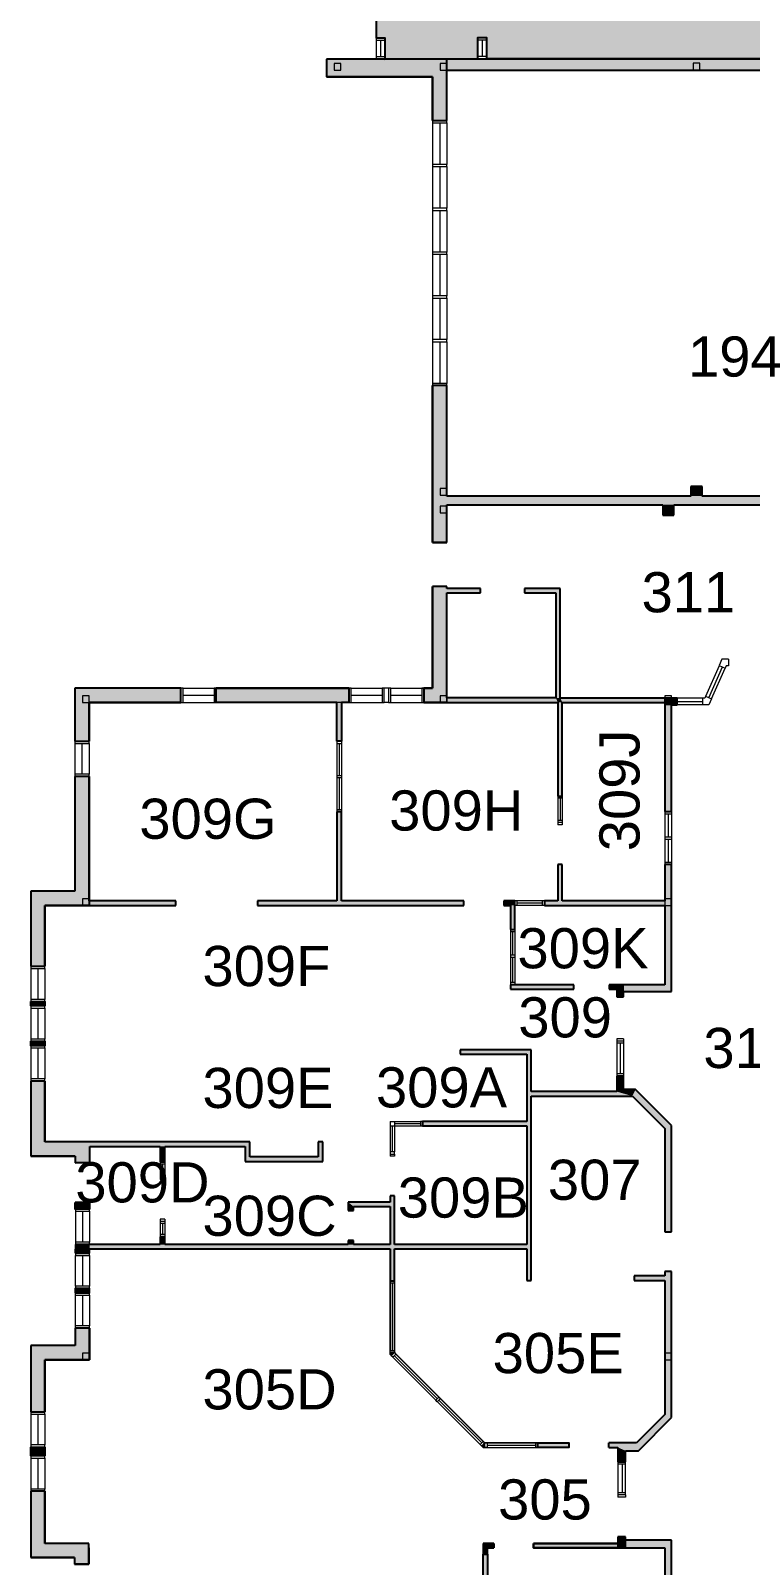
# Model space of a CAD drawing. Header units: millimetres. Extents: x 17496 to 132343, y 22085 to 108769.
# Drawn here: x 17496 to 33788, y 45041 to 79811 of the extents above; entities that cross this region are included whole.
import ezdxf

# ---------------------------------------------------------------- set-up
doc = ezdxf.new("R2010")
doc.units = ezdxf.units.MM
doc.header["$LTSCALE"] = 500
doc.header["$MEASUREMENT"] = 0
doc.layers.get('0').update_dxf_attribs({"linetype": 'CONTINUOUS', "lineweight": 0})
for name, color, linetype in [('CORRIDOR HATCH', 253, 'CONTINUOUS'), ('Room Numbers', 7, 'CONTINUOUS'), ('walls', 7, 'CONTINUOUS')]:
    doc.layers.add(name, color=color, linetype=linetype)
for name, color, linetype, lineweight in [('SC1', 7, 'CONTINUOUS', 0), ('SOLID', 7, 'CONTINUOUS', 0), ('windows', 7, 'CONTINUOUS', 0)]:
    doc.layers.add(name, color=color, linetype=linetype, lineweight=lineweight)
doc.styles.add('STANDARD 2', font='arial.ttf')

# ---------------------------------------------------------------- blocks, each defined once
blk = doc.blocks.new('A1001DAJ', base_point=(395.21, 332.45))
for p, q in [((395.21, 333.45), (395.21, 332.45)), ((396.21, 333.45), (395.21, 333.45)), ((396.21, 332.45), (396.21, 333.45)), ((395.21, 332.45), (396.21, 332.45))]:
    blk.add_line(p, q)
blk = doc.blocks.new('*U9')
at = {"linetype": 'Continuous'}
for points in [[(40450, 62604), (40450, 62502), (40590, 62520)], [(40590, 62604), (40450, 62604), (40590, 62520)], [(40350, 62502), (44670, 62352), (48748, 62352)], [(40350, 62502), (40450, 62352), (44670, 62352)], [(40350, 62502), (40350, 61563), (40450, 62352)], [(48748, 62352), (40450, 62502), (40350, 62502)], [(40450, 62352), (40350, 61563), (40450, 61439)], [(48748, 62520), (40450, 62502), (48748, 62352)], [(40590, 62520), (40450, 62502), (48748, 62520)], [(44670, 62352), (40450, 62352), (44520, 62352)], [(44520, 62352), (44520, 60008), (44670, 59952)], [(44670, 62352), (44520, 62352), (44670, 59952)], [(49648, 62520), (49648, 62352), (50924, 62352)], [(50924, 62520), (49648, 62520), (50924, 62352)], [(49648, 62352), (49970, 62352), (50924, 62352)], [(40350, 61563), (40275, 61439), (40450, 61439)], [(40275, 61563), (40275, 61439), (40350, 61563)], [(40450, 60126), (40350, 59102), (40450, 60008)], [(40350, 60126), (40350, 59102), (40450, 60126)], [(40450, 60008), (40350, 59102), (40450, 59908)], [(40450, 59908), (40350, 59102), (40450, 59102)], [(40450, 60008), (44520, 59908), (44670, 59952)], [(40450, 60008), (40450, 59908), (44520, 59908)], [(44520, 60008), (40450, 60008), (44670, 59952)], [(44670, 59952), (44520, 59908), (44670, 49848)], [(44520, 59908), (44520, 57583), (44670, 49848)], [(28355, 58195), (28355, 58095), (29789, 58095)], [(29789, 58195), (28355, 58195), (29789, 58095)], [(40450, 57583), (40450, 57702), (40350, 57702)], [(40350, 57702), (40350, 57378), (40450, 57583)], [(40450, 57583), (40350, 57378), (40450, 57483)], [(40450, 57483), (40350, 57378), (40450, 57378)], [(40450, 57583), (40450, 57483), (44520, 57483)], [(44520, 57583), (40450, 57583), (44520, 57483)], [(44520, 57583), (44520, 57483), (44670, 49848)], [(44520, 57483), (44520, 55158), (44670, 49848)], [(40450, 55978), (40350, 54051), (40450, 55158)], [(40350, 55978), (40350, 54051), (40450, 55978)], [(40450, 55158), (40350, 54051), (40450, 55058)], [(40450, 55058), (40350, 54051), (40450, 54051)], [(40450, 55158), (40450, 55058), (44520, 55058)], [(44520, 55158), (40450, 55158), (44520, 55058)], [(44520, 55158), (44520, 55058), (44670, 49848)], [(44520, 55058), (44520, 52736), (44670, 49848)], [(40350, 52651), (40350, 52460), (40450, 52533)], [(40450, 52651), (40350, 52651), (40450, 52533)], [(44520, 52533), (40350, 52460), (44520, 52409)], [(40450, 52533), (40350, 52460), (44520, 52533)], [(44520, 52736), (44520, 52533), (44670, 49848)], [(44520, 52533), (44520, 52409), (44670, 49848)], [(40350, 52460), (40303, 52414), (44520, 52409)], [(40303, 52414), (40450, 52409), (44520, 52409)], [(40303, 52414), (40379, 52338), (40450, 52409)], [(44520, 52409), (44520, 49848), (44670, 49848)], [(39667, 51778), (39005, 51116), (39743, 51702)], [(39743, 51702), (39005, 51116), (39105, 51064)], [(39005, 51116), (39005, 49240), (39105, 51064)], [(39105, 51064), (39005, 49240), (39105, 49340)], [(44670, 49848), (44520, 49328), (44840, 49528)], [(44520, 49848), (44520, 49328), (44670, 49848)], [(44840, 49528), (47697, 49848), (44670, 49848)], [(47697, 49848), (44840, 49528), (47697, 49528)], [(44840, 49528), (44520, 49328), (44840, 49328)], [(39105, 49340), (39005, 49240), (39705, 49240)], [(39805, 49340), (39105, 49340), (39705, 49240)], [(39805, 49340), (39705, 49240), (39805, 48240)], [(39705, 49240), (39705, 48240), (39805, 48240)], [(39005, 48240), (39131, 48090), (40682, 48090)], [(39005, 48240), (39005, 47590), (39131, 48090)], [(39705, 48240), (39005, 48240), (40682, 48090)], [(39131, 48090), (39005, 47590), (39131, 47440)], [(39805, 48240), (39705, 48240), (40682, 48090)], [(40832, 48240), (39805, 48240), (40682, 48090)], [(40832, 48240), (40682, 48090), (40832, 47590)], [(40682, 48090), (40682, 47066), (40832, 47590)], [(44840, 47728), (44520, 47590), (44840, 46260)], [(44520, 47728), (44520, 47590), (44840, 47728)], [(38905, 47590), (38905, 47440), (39131, 47440)], [(39005, 47590), (38905, 47590), (39131, 47440)], [(40832, 47590), (40682, 47066), (40832, 47440)], [(40832, 47440), (40682, 47066), (40832, 47066)], [(44520, 47590), (40832, 47440), (44520, 47440)], [(40832, 47590), (40832, 47440), (44520, 47590)], [(44520, 47590), (44520, 47440), (44840, 46260)], [(44520, 47440), (44520, 46393), (44840, 46260)], [(44520, 46393), (44473, 46345), (44840, 46260)], [(44473, 46345), (44699, 46119), (44840, 46260)]]:
    blk.add_solid(points, dxfattribs=at)
blk = doc.blocks.new('*U10')
at = {"linetype": 'Continuous'}
for points in [[(24530, 62113), (24430, 60093), (24530, 60093)], [(24430, 62113), (24430, 60093), (24530, 62113)], [(18816, 59993), (20780, 60093), (18816, 60093)], [(20780, 60093), (18816, 59993), (20780, 59993)], [(27305, 60093), (22630, 59993), (27305, 59993)], [(24430, 60093), (22630, 59993), (27305, 60093)], [(22630, 60093), (22630, 59993), (24430, 60093)], [(24530, 60093), (24430, 60093), (27305, 60093)], [(28205, 60093), (28205, 59993), (28355, 59993)], [(28455, 60093), (28205, 60093), (28355, 59993)], [(28455, 60093), (28355, 59993), (28455, 59993)], [(28455, 59993), (28355, 59443), (28455, 59443)], [(28355, 59993), (28355, 59443), (28455, 59993)], [(27220, 56722), (27220, 56622), (27890, 56721)], [(27890, 56721), (27220, 56622), (27890, 56621)]]:
    blk.add_solid(points, dxfattribs=at)
blk = doc.blocks.new('*U12')
at = {"linetype": 'Continuous'}
for points in [[(18506, 53213), (18830, 53263), (18506, 53263)], [(18830, 53263), (18506, 53213), (18830, 53213)], [(18830, 53213), (18506, 53113), (18830, 53113)], [(18506, 53213), (18506, 53113), (18830, 53213)]]:
    blk.add_solid(points, dxfattribs=at)

msp = doc.modelspace()

# ---------------------------------------------------------------- hatches: boundary and pattern name
at = {"layer": 'CORRIDOR HATCH'}
h = msp.add_hatch(color=256, dxfattribs=at)
h.dxf.hatch_style = 1
h.paths.add_polyline_path([(63841, 63664), (63841, 61264), (87806, 61264), (87806, 53590), (87210, 53590), (87210, 52340), (87806, 52340), (87806, 49848), (91301, 49848), (93131, 49848), (97246, 49848), (97246, 51221), (97616, 51221), (97616, 50861), (110416, 50861), (110416, 53611), (97616, 53611), (97616, 53161), (97246, 53161), (97246, 53538), (90206, 53538), (90206, 63664)])
h.paths.add_polyline_path([(58796, 79119), (58796, 68219), (59340, 68219), (59340, 68029), (59041, 68029), (59041, 64520), (59041, 62520), (59041, 56258), (59041, 55258), (59041, 52228), (60388, 52228), (60388, 51899), (59041, 51899), (59041, 49848), (60388, 49848), (60388, 49519), (62438, 49519), (62438, 49848), (63841, 49848), (63841, 51899), (62438, 51899), (62438, 52228), (63841, 52228), (63840, 55534), (63840, 56404), (63841, 61264), (63841, 63664), (63841, 64527), (61841, 64527), (61841, 68029), (61240, 68029), (61240, 68219), (61810, 68219), (61810, 79119)])
h.paths.add_polyline_path([(40590, 64520), (40590, 62520), (57908, 62520), (57908, 62635), (58048, 62635), (58048, 62520), (59041, 62520), (59041, 64520), (58048, 64520), (58048, 64435), (57908, 64435), (57908, 64520)])
h.paths.add_polyline_path([(111041, 106541), (111041, 106343), (110546, 106343), (110546, 106293), (110416, 106293), (110416, 102791), (110537, 102791), (110546, 102743), (111041, 102743), (111041, 102543), (110547, 102543), (110537, 102493), (110416, 102493), (110416, 82083), (110416, 79283), (110416, 66219), (110416, 63001), (110416, 53611), (110416, 50861), (110416, 37253), (113476, 37253), (113476, 48813), (121896, 48813), (121896, 48943), (121946, 48943), (121946, 49347), (122144, 49347), (122144, 48943), (122194, 48943), (122194, 48813), (125196, 48813), (125196, 48943), (125246, 48943), (125246, 49347), (125444, 49347), (125446, 51147), (125246, 51147), (125246, 51541), (125196, 51543), (125196, 51673), (122194, 51673), (122194, 51551), (122146, 51543), (122146, 51147), (121946, 51147), (121946, 51541), (121896, 51551), (121896, 51673), (113476, 51673), (113476, 102493), (113346, 102493), (113346, 102543), (112841, 102543), (112841, 102741), (113346, 102741), (113346, 102791), (113476, 102791), (113476, 106293), (113346, 106293), (113346, 106343), (112841, 106343), (112841, 106541), (111041, 106543)])
h.paths.add_polyline_path([(48842, 99582), (48842, 97108), (49333, 97108), (49333, 96958), (48842, 96958), (48842, 94833), (48340, 94833), (48340, 95008), (46714, 95008), (46714, 93228), (49536, 93228), (49536, 92933), (48836, 92933), (48836, 82478), (49446, 82478), (49446, 82278), (51610, 82359), (51610, 82659), (52220, 82659), (52220, 91059), (51632, 91059), (51632, 96958), (51144, 96958), (51144, 97108), (51632, 97108), (51632, 99582), (51144, 99582), (51144, 99732), (49333, 99732), (49333, 99582)])
h.paths.add_polyline_path([(25516, 82228), (25516, 81697), (25316, 81697), (25316, 79647), (25514, 79647), (25514, 79168), (27617, 79178), (27617, 79657), (27816, 79657), (27816, 79178), (47034, 79178), (47036, 79747), (47236, 79747), (47235, 79257), (56998, 79259), (56998, 79119), (58796, 79119), (61810, 79119), (96216, 79119), (96216, 79283), (97396, 79283), (97396, 79783), (97616, 79783), (97616, 79283), (110416, 79283), (110416, 82083), (97616, 82083), (97616, 81583), (97396, 81583), (97396, 82083), (96216, 82083), (96216, 82179), (56998, 82179), (56998, 82059), (51610, 82059), (51610, 82359), (49446, 82278), (47236, 82278), (47236, 81797), (47036, 81797), (47036, 82228), (27817, 82228), (27817, 81707), (27617, 81707), (27617, 82228)])
at = {"layer": 'SOLID'}
for points in [[(21696, 64913), (24700, 64913), (24700, 64593), (21696, 64593)], [(28979, 47812), (29683, 47812), (29683, 47712), (28979, 47712)], [(27737, 45290), (27837, 45290), (27837, 44390), (27737, 44390)], [(28881, 45538), (30789, 45538), (30789, 45438), (28881, 45438)]]:
    msp.add_hatch(color=256, dxfattribs=at).paths.add_polyline_path(points)

# ---------------------------------------------------------------- linework, layer by layer
at = {"layer": 'CORRIDOR HATCH'}
msp.add_lwpolyline([(25316, 81697), (25316, 79647), (25514, 79647), (25514, 79168), (27617, 79178), (27617, 79657), (27816, 79657), (27816, 79178), (47034, 79178), (47036, 79747), (47236, 79747), (47235, 79257), (56998, 79259), (56998, 79119), (58796, 79119), (61810, 79119)], dxfattribs=at)
at = {"layer": 'SC1', "flags": 128}
for points in [[(24516, 78918), (24516, 79068), (24366, 79068), (24366, 78918)], [(26916, 78918), (26916, 79068), (26766, 79068), (26766, 78918)], [(32646, 78923), (32646, 79073), (32496, 79073), (32496, 78923)], [(26916, 69288), (26916, 69438), (26766, 69438), (26766, 69288)], [(32646, 69288), (32646, 69438), (32496, 69438), (32496, 69288)], [(26916, 68888), (26916, 69038), (26766, 69038), (26766, 68888)], [(32006, 68888), (32006, 69038), (31856, 69038), (31856, 68888)], [(18816, 64588), (18816, 64738), (18666, 64738), (18666, 64588)], [(26916, 64588), (26916, 64738), (26766, 64738), (26766, 64588)], [(32006, 64588), (32006, 64738), (31856, 64738), (31856, 64588)], [(18816, 59993), (18816, 60143), (18666, 60143), (18666, 59993)], [(32006, 59993), (32006, 60143), (31856, 60143), (31856, 59993)], [(18816, 49698), (18816, 49848), (18666, 49848), (18666, 49698)], [(32006, 49698), (32006, 49848), (31856, 49848), (31856, 49698)]]:
    msp.add_lwpolyline(points, close=True, dxfattribs=at)
at = {"layer": 'SOLID'}
for p, q in [((26916, 64693), (26916, 64593)), ((31855, 64593), (31855, 64693)), ((32005, 64538), (31855, 64538)), ((30914, 58045), (30914, 58195)), ((30965, 45614), (30965, 45438)), ((30789, 45538), (30789, 45438))]:
    msp.add_line(p, q, dxfattribs=at)
msp.add_lwpolyline([(21696, 64913), (24700, 64913), (24700, 64593), (21696, 64593)], close=True, dxfattribs=at)
for points in [[(24196, 79168), (24196, 78768), (26916, 79168), (26596, 78768)], [(26916, 79168), (26596, 78768), (26916, 77775), (26596, 77775)], [(37720, 79168), (37720, 78918), (26916, 79168), (26916, 78918)], [(26916, 71768), (26596, 71768), (26916, 68214), (26596, 68214)], [(52206, 69268), (52101, 69068), (26916, 69268), (26916, 69068)], [(32696, 69481), (32696, 69268), (32445, 69481), (32445, 69268)], [(31804, 69068), (32055, 69068), (31804, 68837), (32055, 68837)], [(26916, 67214), (26596, 67214), (26916, 64593), (26596, 64913)], [(27676, 67171), (27676, 67071), (26916, 67171), (26916, 67071)], [(28676, 67171), (28676, 67071), (29486, 67171), (29386, 67071)], [(29486, 67171), (29386, 67071), (29486, 64693), (29386, 64693)], [(18816, 63713), (18496, 63713), (18816, 64593), (18496, 64913)], [(18816, 64593), (18496, 64913), (20896, 64593), (20896, 64913)], [(26916, 64593), (26596, 64913), (26400, 64593), (26400, 64913)], [(29386, 64693), (29430, 64593), (26916, 64693), (26916, 64593)], [(29486, 64693), (29386, 64693), (29530, 64593), (29430, 64593)], [(31855, 64693), (31855, 64593), (29486, 64693), (29530, 64593)], [(32130, 64690), (32130, 64538), (31855, 64693), (31855, 64538)], [(24430, 64593), (24530, 64593), (24430, 63713), (24530, 63713)], [(29530, 64593), (29430, 64593), (29530, 62469), (29430, 62469)], [(32005, 64538), (31855, 64538), (32005, 62119), (31855, 62119)], [(18496, 62913), (18816, 62913), (18496, 60313), (18816, 59993)], [(24430, 62113), (24530, 62113), (24430, 60093), (24530, 60093)], [(29430, 60093), (29530, 60093), (29430, 60919), (29530, 60919)], [(32005, 60919), (31855, 60919), (32005, 58045), (31855, 58195)], [(17496, 58613), (17816, 58613), (17496, 60313), (17816, 59993)], [(17496, 60313), (17816, 59993), (18496, 60313), (18816, 59993)], [(18816, 60093), (18816, 59993), (20780, 60093), (20780, 59993)], [(27305, 60093), (27305, 59993), (22624, 60091), (22630, 59993)], [(28455, 60093), (28355, 59993), (28205, 60093), (28205, 59993)], [(28455, 59443), (28355, 59443), (28455, 60093), (28355, 59993)], [(31855, 60093), (31855, 59993), (29129, 60093), (29129, 59993)], [(29789, 58195), (29789, 58095), (28355, 58195), (28355, 58095)], [(30764, 58095), (30914, 58195), (30589, 58095), (30589, 58195)], [(30764, 57919), (30914, 57919), (30764, 58095), (30914, 58195)], [(31855, 58195), (32005, 58045), (30914, 58195), (30914, 58045)], [(17496, 57813), (17496, 57713), (17816, 57813), (17816, 57713)], [(17816, 56913), (17816, 56813), (17496, 56913), (17496, 56813)], [(27220, 56722), (27220, 56622), (28830, 56721), (28730, 56621)], [(28830, 56721), (28730, 56621), (28830, 51497), (28730, 51497)], [(17496, 56013), (17816, 56013), (17496, 54313), (17813, 54625)], [(30914, 56123), (30764, 56123), (30914, 55823), (30764, 55773)], [(30764, 55773), (31118, 55673), (28830, 55773), (28830, 55673)], [(31191, 55823), (31118, 55673), (30914, 55823), (30764, 55773)], [(32005, 55008), (31855, 54935), (31191, 55823), (31118, 55673)], [(26369, 55097), (26368, 54997), (28730, 55097), (28730, 54997)], [(32005, 52597), (31855, 52597), (32005, 55008), (31855, 54935)], [(17813, 54625), (17496, 54313), (18830, 54633), (18506, 54313)], [(18506, 54163), (18835, 54164), (18506, 54313), (18830, 54633)], [(22455, 54633), (22355, 54533), (18830, 54633), (18831, 54533)], [(22455, 54292), (22355, 54192), (22455, 54633), (22355, 54533)], [(24007, 54633), (24107, 54633), (24007, 54292), (24107, 54192)], [(20530, 54533), (20430, 54533), (20530, 54183), (20430, 54183)], [(24007, 54292), (24107, 54192), (22455, 54292), (22355, 54192)], [(24804, 53080), (24680, 53080), (24804, 53171), (24680, 53271)], [(24804, 53171), (24680, 53271), (25631, 53171), (25631, 53271)], [(25631, 53409), (25731, 53409), (25631, 51485), (25731, 51485)], [(18507, 52313), (18510, 52113), (18827, 52313), (18830, 52113)], [(25631, 52308), (25631, 52208), (18830, 52308), (18830, 52208)], [(20530, 52483), (20430, 52483), (20530, 52308), (20430, 52308)], [(24804, 52308), (24680, 52308), (24804, 52398), (24680, 52398)], [(28730, 52308), (28730, 52208), (25731, 52308), (25731, 52208)], [(31855, 51497), (31855, 51597), (31160, 51497), (31160, 51597)], [(32005, 51697), (31855, 51697), (32005, 48386), (31855, 48459)], [(18510, 51313), (18506, 51213), (18830, 51313), (18826, 51213)], [(18506, 50018), (18830, 49698), (18506, 50413), (18826, 50413)], [(17496, 48518), (17816, 48518), (17496, 50018), (17816, 49698)], [(17496, 50018), (17816, 49698), (18506, 50018), (18830, 49698)], [(25731, 49860), (25631, 49860), (25660, 49789), (25631, 49819)], [(32005, 48386), (31855, 48459), (31255, 47636), (31208, 47812)], [(17496, 47718), (17496, 47518), (17816, 47718), (17816, 47518)], [(27708, 47741), (27737, 47712), (27779, 47812), (27779, 47712)], [(30583, 47812), (30583, 47712), (31208, 47812), (30789, 47712)], [(31208, 47812), (30789, 47712), (31255, 47636), (30965, 47636)], [(30789, 47712), (30965, 47636), (30789, 47386), (30965, 47386)], [(17816, 45538), (17496, 45218), (17816, 46718), (17496, 46718)], [(30965, 45686), (30789, 45686), (30965, 45614), (30789, 45538)], [(30789, 45538), (30965, 45614), (30789, 45438), (30965, 45438)], [(30965, 45614), (30965, 45438), (32005, 45614), (31855, 45438)], [(32005, 42634), (31855, 42634), (32005, 45614), (31855, 45438)], [(18809, 45538), (18489, 45218), (17816, 45538), (17496, 45218)], [(18809, 45063), (18489, 45063), (18809, 45538), (18489, 45218)], [(27837, 45290), (27737, 45290), (27837, 45438), (27737, 45538)], [(27981, 45538), (27981, 45438), (27737, 45538), (27837, 45438)]]:
    msp.add_solid(points, dxfattribs=at)
at = {"layer": 'walls'}
for p, q in [((24196, 79168), (24196, 78768)), ((26916, 79168), (24196, 79168)), ((24196, 79168), (24196, 78768)), ((37720, 79168), (24196, 79168)), ((26916, 77775), (26916, 79168)), ((26596, 78768), (24196, 78768)), ((24196, 78768), (26596, 78768)), ((26596, 77775), (26596, 78768)), ((26596, 78768), (26596, 77775)), ((26916, 77775), (26916, 78918)), ((26916, 78918), (37720, 78918)), ((26596, 77775), (26916, 77775)), ((26596, 68214), (26596, 71768)), ((26916, 71768), (26596, 71768)), ((26596, 71768), (26596, 68214)), ((26916, 69268), (26916, 71768)), ((26916, 69268), (26916, 71768)), ((32445, 69268), (26916, 69268)), ((32696, 69481), (32445, 69481)), ((32445, 69481), (32445, 69268)), ((32696, 69268), (32696, 69481)), ((40566, 69268), (32696, 69268)), ((26916, 68214), (26916, 69068)), ((26916, 68214), (26916, 69068)), ((26916, 69068), (31804, 69068)), ((31804, 69068), (31804, 68837)), ((32055, 68837), (32055, 69068)), ((32055, 69068), (35061, 69068)), ((31804, 68837), (32055, 68837)), ((26916, 68214), (26596, 68214)), ((26596, 68214), (26916, 68214)), ((26916, 67214), (26596, 67214)), ((26596, 64913), (26596, 67214)), ((26916, 67214), (26596, 67214)), ((26596, 67214), (26596, 64913)), ((26916, 67171), (26916, 67214)), ((26916, 67171), (26916, 67214)), ((27676, 67171), (26916, 67171)), ((27676, 67071), (27676, 67171)), ((29486, 67171), (28676, 67171)), ((28676, 67171), (28676, 67071)), ((29487, 64689), (29486, 67171)), ((26916, 64693), (26916, 67071)), ((26916, 64693), (26916, 67071)), ((26916, 67071), (27676, 67071)), ((27676, 67071), (27676, 67071)), ((28676, 67071), (29386, 67071)), ((29386, 67071), (29386, 64693)), ((18496, 64913), (18496, 63713)), ((20896, 64913), (18496, 64913)), ((18496, 64913), (18496, 63713)), ((20896, 64913), (18496, 64913)), ((18496, 64913), (18496, 64913)), ((20896, 64593), (20896, 64913)), ((24700, 64913), (21696, 64913)), ((21696, 64593), (21696, 64913)), ((21696, 64913), (24700, 64913)), ((24700, 64913), (24700, 64593)), ((26596, 64913), (26400, 64913)), ((26400, 64913), (26400, 64593)), ((26402, 64913), (26596, 64913)), ((29386, 64693), (26916, 64693)), ((32130, 64690), (29487, 64689)), ((32130, 64538), (32130, 64690)), ((18816, 64593), (18816, 63713)), ((20896, 64593), (18816, 64593)), ((18816, 63713), (18816, 64593)), ((18816, 64593), (20896, 64593)), ((24430, 64593), (21696, 64593)), ((24430, 64593), (21696, 64593)), ((24430, 63713), (24430, 64593)), ((24700, 64593), (24530, 64593)), ((24700, 64593), (24530, 64593)), ((24530, 64593), (24530, 63713)), ((26916, 64593), (26400, 64593)), ((26400, 64593), (29430, 64593)), ((29430, 64593), (29430, 62469)), ((29530, 62469), (29530, 64593)), ((29530, 64593), (31855, 64593)), ((31855, 64593), (31855, 62119)), ((32005, 62119), (32005, 64538)), ((32005, 64538), (32130, 64538)), ((18496, 63713), (18816, 63713)), ((24530, 63713), (24430, 63713)), ((18496, 62913), (18496, 60313)), ((18496, 62913), (18496, 60313)), ((18816, 62913), (18496, 62913)), ((18816, 62913), (18816, 59993)), ((18816, 60093), (18816, 62913)), ((29430, 62469), (29530, 62469)), ((24430, 62113), (24430, 60093)), ((24530, 62113), (24430, 62113)), ((24530, 60093), (24530, 62113)), ((31855, 62119), (32005, 62119)), ((29530, 60919), (29430, 60919)), ((29430, 60919), (29430, 60093)), ((29530, 60093), (29530, 60919)), ((32005, 60919), (31855, 60919)), ((31855, 60919), (31855, 60093)), ((32005, 58045), (32005, 60919)), ((18496, 60313), (17496, 60313)), ((17496, 60313), (17496, 58613)), ((18496, 60313), (17496, 60313)), ((17496, 60313), (17496, 58613)), ((17816, 59993), (17816, 58613)), ((18816, 59993), (17816, 59993)), ((17816, 58613), (17816, 59993)), ((17816, 59993), (20780, 59993)), ((20780, 60093), (18816, 60093)), ((20780, 59993), (20780, 60093)), ((24430, 60093), (22630, 60093)), ((22630, 60093), (22630, 59993)), ((22630, 59993), (27305, 59993)), ((27305, 60093), (24530, 60093)), ((27305, 59993), (27305, 60093)), ((28205, 60093), (28205, 59993)), ((28455, 60093), (28205, 60093)), ((28205, 59993), (28355, 59993)), ((28355, 59993), (28355, 59443)), ((28455, 59443), (28455, 60093)), ((29129, 60093), (29129, 59993)), ((29430, 60093), (29129, 60093)), ((29129, 59993), (31855, 59993)), ((31855, 60093), (29530, 60093)), ((31855, 59993), (31855, 58195)), ((28355, 59443), (28455, 59443)), ((17496, 58613), (17816, 58613)), ((28355, 58195), (28355, 58095)), ((29789, 58195), (28355, 58195)), ((28355, 58095), (29789, 58095)), ((29789, 58095), (29789, 58195)), ((31855, 58195), (30589, 58195)), ((30589, 58195), (30589, 58095)), ((30589, 58095), (30764, 58095)), ((30764, 58095), (30764, 57919)), ((30764, 57919), (30914, 57919)), ((30914, 57919), (30914, 58045)), ((30914, 58045), (32005, 58045)), ((28830, 56721), (27220, 56722)), ((27220, 56722), (27220, 56622)), ((28830, 55773), (28830, 56721)), ((27220, 56622), (28730, 56621)), ((28730, 56621), (28730, 55097)), ((17496, 56013), (17496, 54313)), ((17496, 56013), (17496, 54313)), ((17813, 56013), (17496, 56013)), ((17816, 56013), (17816, 54633)), ((17816, 54633), (17816, 56013)), ((30914, 56123), (30764, 56123)), ((30764, 56123), (30764, 55773)), ((30914, 55823), (30914, 56123)), ((30764, 55773), (28830, 55773)), ((28830, 51497), (28830, 55673)), ((28830, 55673), (31118, 55673)), ((31191, 55823), (30914, 55823)), ((31118, 55673), (31855, 54935)), ((32005, 55008), (31191, 55823)), ((26369, 55097), (26368, 54997)), ((26368, 54997), (28730, 54997)), ((28730, 55097), (26369, 55097)), ((28730, 54997), (28730, 52308)), ((32005, 52597), (32005, 55008)), ((22455, 54633), (17816, 54633)), ((18830, 54633), (17830, 54633)), ((22455, 54292), (22455, 54633)), ((24107, 54633), (24007, 54633)), ((24007, 54633), (24007, 54292)), ((24107, 54192), (24107, 54633)), ((31855, 54935), (31855, 52597)), ((18506, 54313), (17496, 54313)), ((17496, 54313), (18506, 54313)), ((18506, 54313), (18506, 54163)), ((18506, 54313), (18506, 54163)), ((18830, 54533), (18830, 54167)), ((18835, 54164), (18835, 54533)), ((18835, 54533), (20430, 54533)), ((20430, 54533), (20430, 54183)), ((20530, 54183), (20530, 54533)), ((20530, 54533), (22355, 54533)), ((22355, 54533), (22355, 54192)), ((24007, 54292), (22455, 54292)), ((18506, 54163), (18835, 54164)), ((18830, 54163), (18506, 54163)), ((20430, 54183), (20530, 54183)), ((22355, 54192), (24107, 54192)), ((18830, 53263), (18506, 53263)), ((18506, 53213), (18506, 53113)), ((18830, 53263), (18830, 53208)), ((18830, 53213), (18830, 53113)), ((25631, 53271), (24680, 53271)), ((24680, 53271), (24680, 53080)), ((25731, 53409), (25631, 53409)), ((25631, 53409), (25631, 53271)), ((25731, 52308), (25731, 53409)), ((24680, 53080), (24804, 53080)), ((24804, 53080), (24804, 53171)), ((24804, 53171), (25631, 53171)), ((25631, 53171), (25631, 52308)), ((31855, 52597), (32005, 52597)), ((18507, 52313), (18506, 52113)), ((18827, 52313), (18507, 52313)), ((18827, 52308), (18827, 52313)), ((20430, 52308), (18827, 52308)), ((18830, 52113), (18830, 52208)), ((18830, 52208), (25631, 52208)), ((20530, 52483), (20430, 52483)), ((20430, 52483), (20430, 52308)), ((20530, 52308), (20530, 52483)), ((24680, 52308), (20530, 52308)), ((24804, 52398), (24680, 52398)), ((24680, 52398), (24680, 52308)), ((24804, 52308), (24804, 52398)), ((25631, 52308), (24804, 52308)), ((25631, 52208), (25631, 51483)), ((28730, 52308), (25731, 52308)), ((25731, 51483), (25731, 52208)), ((25731, 52208), (28730, 52208)), ((28730, 52208), (28730, 51497)), ((18506, 52113), (18830, 52113)), ((25631, 51485), (25731, 51485)), ((28730, 51497), (28830, 51497)), ((31855, 51597), (31160, 51597)), ((31160, 51597), (31160, 51497)), ((31160, 51497), (31855, 51497)), ((31855, 51697), (31855, 51597)), ((32005, 51697), (31855, 51697)), ((31855, 51497), (31855, 48459)), ((32005, 48386), (32005, 51697)), ((18506, 50417), (18506, 50018)), ((18830, 50417), (18830, 49698)), ((18506, 50413), (18506, 50018)), ((18830, 50413), (18506, 50413)), ((18830, 49698), (18830, 50413)), ((18506, 50018), (17496, 50018)), ((17496, 50018), (17496, 48518)), ((18506, 50018), (17496, 50018)), ((17496, 50018), (17496, 48518)), ((17816, 49698), (17816, 48518)), ((18830, 49698), (17816, 49698)), ((17816, 48518), (17816, 49698)), ((17816, 49698), (18830, 49698)), ((17496, 48518), (17816, 48518)), ((31855, 48459), (31208, 47812)), ((31255, 47636), (32005, 48386)), ((27779, 47812), (27708, 47741)), ((29683, 47812), (29683, 47712)), ((31208, 47812), (30583, 47812)), ((30583, 47712), (30583, 47812)), ((30583, 47712), (30789, 47712)), ((30789, 47712), (30789, 47386)), ((30965, 47386), (30965, 47636)), ((30965, 47636), (31255, 47636)), ((30789, 47386), (30965, 47386)), ((17496, 46718), (17496, 45218)), ((17496, 46718), (17496, 45218)), ((17816, 46718), (17496, 46718)), ((17816, 46718), (17816, 45538)), ((17816, 45538), (17816, 46718)), ((30965, 45686), (30789, 45686)), ((30789, 45686), (30789, 45538)), ((30965, 45614), (30965, 45686)), ((32005, 45614), (30965, 45614)), ((32005, 42634), (32005, 45614)), ((18489, 45218), (17496, 45218)), ((17496, 45218), (18489, 45218)), ((18809, 45538), (17816, 45538)), ((18489, 45218), (18489, 45063)), ((18489, 45218), (18489, 45063)), ((18809, 45063), (18809, 45538)), ((18809, 45438), (18809, 45063)), ((27737, 45538), (27737, 45290)), ((27981, 45538), (27737, 45538)), ((27737, 45290), (27837, 45290)), ((27837, 45290), (27837, 45438)), ((27837, 45438), (27981, 45438)), ((27981, 45538), (27981, 45438)), ((30789, 45538), (28881, 45538)), ((28881, 45538), (28881, 45438)), ((28881, 45438), (31855, 45438)), ((31855, 45438), (31855, 43168)), ((18809, 45063), (18489, 45063)), ((18489, 45063), (18809, 45063))]:
    msp.add_line(p, q, dxfattribs=at)
for points in [[(17496, 57813), (17816, 57813), (17816, 57713), (17496, 57713)], [(17496, 56913), (17816, 56913), (17816, 56813), (17496, 56813)], [(18506, 53263), (18830, 53263), (18830, 53113), (18506, 53113)], [(18506, 51213), (18830, 51213), (18830, 51313), (18506, 51313)], [(17816, 47518), (17496, 47518), (17496, 47718), (17816, 47718)], [(28979, 47812), (29683, 47812), (29683, 47712), (28979, 47712)], [(27737, 45290), (27837, 45290), (27837, 44390), (27737, 44390)], [(28881, 45538), (30789, 45538), (30789, 45438), (28881, 45438)]]:
    msp.add_lwpolyline(points, close=True, dxfattribs=at)
at = {"layer": 'windows'}
for p, q in [((25316, 79647), (25316, 79168)), ((25316, 79647), (25514, 79647)), ((25514, 79647), (25514, 79168)), ((27617, 79657), (27816, 79657)), ((27617, 79657), (27617, 79178)), ((27816, 79657), (27816, 79178)), ((25316, 79597), (25514, 79597)), ((25414, 79597), (25414, 79218)), ((27617, 79607), (27816, 79607)), ((27716, 79607), (27716, 79228)), ((27816, 79228), (27617, 79228)), ((26596, 77725), (26596, 76782)), ((26756, 77725), (26756, 76782)), ((26916, 77725), (26916, 76782)), ((26596, 76732), (26596, 75789)), ((26756, 76732), (26756, 75789)), ((26916, 76732), (26916, 75789)), ((26596, 75739), (26596, 74796)), ((26756, 75739), (26756, 74796)), ((26916, 75739), (26916, 74796)), ((26596, 74746), (26596, 73803)), ((26756, 74746), (26756, 73803)), ((26916, 74746), (26916, 73803)), ((26596, 73753), (26596, 72811)), ((26756, 73753), (26756, 72811)), ((26916, 73753), (26916, 72811)), ((26596, 72761), (26596, 71818)), ((26756, 72761), (26756, 71818)), ((26916, 72761), (26916, 71818)), ((33082, 65423), (32774, 64726)), ((32849, 64698), (33157, 65394)), ((33080, 65429), (33216, 65368)), ((33147, 65569), (33084, 65427)), ((33291, 65569), (33147, 65569)), ((33239, 65419), (33216, 65368)), ((33291, 65419), (33239, 65419)), ((33291, 65569), (33291, 65419)), ((33214, 65363), (32905, 64665)), ((20946, 64913), (21646, 64913)), ((20946, 64753), (21646, 64753)), ((24750, 64913), (25450, 64913)), ((24750, 64753), (25450, 64753)), ((25600, 64913), (25500, 64913)), ((25650, 64913), (26402, 64913)), ((25650, 64753), (26350, 64753)), ((32705, 64690), (32130, 64690)), ((32758, 64690), (32705, 64690)), ((32705, 64690), (32705, 64540)), ((32774, 64726), (32758, 64690)), ((32776, 64731), (32909, 64671)), ((20946, 64593), (21646, 64593)), ((24750, 64593), (25450, 64593)), ((25600, 64593), (25500, 64593)), ((25650, 64593), (26350, 64593)), ((32130, 64610), (32705, 64610)), ((32705, 64540), (32130, 64540)), ((32756, 64540), (32705, 64540)), ((32851, 64540), (32755, 64540)), ((32909, 64671), (32851, 64540)), ((18496, 63663), (18496, 62963)), ((18656, 63663), (18656, 62963)), ((18816, 63663), (18816, 62963)), ((24430, 63713), (24430, 62113)), ((24430, 63663), (24530, 63663)), ((24480, 63663), (24480, 62938)), ((24530, 63713), (24530, 62113)), ((24430, 62938), (24530, 62938)), ((24430, 62888), (24530, 62888)), ((24480, 62888), (24480, 62163)), ((29430, 62469), (29430, 61869)), ((29530, 62419), (29430, 62419)), ((29480, 62419), (29480, 61919)), ((29530, 62469), (29530, 61869)), ((24430, 62163), (24530, 62163)), ((29530, 61919), (29430, 61919)), ((31855, 62119), (31855, 60919)), ((31855, 62069), (32005, 62069)), ((31930, 62069), (31930, 61544)), ((32005, 62119), (32005, 60919)), ((29530, 61869), (29430, 61869)), ((29430, 61869), (29430, 61819)), ((29530, 61819), (29430, 61819)), ((29530, 61869), (29530, 61819)), ((31855, 61544), (32005, 61544)), ((31855, 61494), (32005, 61494)), ((31930, 61494), (31930, 60969)), ((31855, 60969), (32005, 60969)), ((28505, 60093), (28455, 60093)), ((29129, 60093), (28455, 60093)), ((29129, 59993), (28455, 59993)), ((28505, 60093), (28505, 59993)), ((29079, 60043), (28505, 60043)), ((29079, 60093), (29079, 59993)), ((28355, 59443), (28355, 58861)), ((28455, 59393), (28355, 59393)), ((28405, 59393), (28405, 58861)), ((28455, 59443), (28455, 58861)), ((28355, 58861), (28355, 58195)), ((28455, 58861), (28355, 58861)), ((28455, 58811), (28355, 58811)), ((28405, 58811), (28405, 58245)), ((28455, 58861), (28455, 58195)), ((17496, 58563), (17496, 57863)), ((17656, 58563), (17656, 57863)), ((17816, 58563), (17816, 57863)), ((28455, 58245), (28355, 58245)), ((17496, 57813), (17496, 57713)), ((17816, 57813), (17816, 57713)), ((17496, 57663), (17496, 56963)), ((17656, 57663), (17656, 56963)), ((17816, 57663), (17816, 56963)), ((17496, 56913), (17496, 56813)), ((17496, 56763), (17496, 56063)), ((17656, 56763), (17656, 56063)), ((17816, 56913), (17816, 56813)), ((17816, 56763), (17816, 56063)), ((30764, 56968), (30764, 56918)), ((30914, 56968), (30764, 56968)), ((30914, 56919), (30764, 56919)), ((30764, 56919), (30764, 56123)), ((30914, 56918), (30764, 56918)), ((30914, 56868), (30764, 56868)), ((30840, 56868), (30840, 56173)), ((30914, 56968), (30914, 56918)), ((30914, 56919), (30914, 56123)), ((30914, 56173), (30764, 56173)), ((25631, 55097), (25631, 54409)), ((25631, 55097), (26319, 55097)), ((25631, 54997), (26318, 54997)), ((25681, 54997), (25681, 54409)), ((25731, 55097), (25731, 54409)), ((25731, 55047), (26319, 55047)), ((25631, 54359), (25631, 54309)), ((25731, 54309), (25631, 54309)), ((25731, 54359), (25731, 54309)), ((20430, 54183), (20430, 53833)), ((20530, 54133), (20430, 54133)), ((20480, 54133), (20480, 53883)), ((20530, 54183), (20530, 53833)), ((20530, 53883), (20430, 53883)), ((20530, 53833), (20430, 53833)), ((20430, 53833), (20430, 53783)), ((20530, 53783), (20430, 53783)), ((20530, 53833), (20530, 53783)), ((18506, 53263), (18506, 53213)), ((18507, 53063), (18507, 52363)), ((18667, 53063), (18667, 52363)), ((18827, 53063), (18827, 52363)), ((20530, 52883), (20430, 52883)), ((20430, 52883), (20430, 52833)), ((20530, 52883), (20530, 52833)), ((20530, 52833), (20430, 52833)), ((20430, 52833), (20430, 52483)), ((20530, 52783), (20430, 52783)), ((20530, 52533), (20430, 52533)), ((20480, 52783), (20480, 52533)), ((20530, 52833), (20530, 52483)), ((18506, 52313), (18506, 52113)), ((18830, 52313), (18830, 52308)), ((18830, 52208), (18830, 52113)), ((18505, 52063), (18505, 51363)), ((18670, 52063), (18670, 51363)), ((18830, 52063), (18830, 51363)), ((25631, 51483), (25631, 50818)), ((25631, 49819), (25631, 51483)), ((25731, 51483), (25731, 50768)), ((25731, 49860), (25731, 51483)), ((18506, 51313), (18506, 51213)), ((18506, 51163), (18506, 50463)), ((18666, 51163), (18666, 50463)), ((18826, 51163), (18826, 50463)), ((18830, 51313), (18830, 51213)), ((25631, 51435), (25631, 49910)), ((25681, 51435), (25681, 49910)), ((25731, 51435), (25731, 49910)), ((25631, 50818), (25631, 50768)), ((25631, 50768), (25631, 50103)), ((25731, 50818), (25731, 50103)), ((25631, 49819), (27737, 47712)), ((27673, 47777), (25695, 49754)), ((25731, 49860), (27779, 47812)), ((25731, 49789), (26702, 48818)), ((25766, 49825), (27743, 47848)), ((26737, 48783), (27708, 47812)), ((17496, 48468), (17496, 47768)), ((17656, 48468), (17656, 47768)), ((17816, 48468), (17816, 47768)), ((17496, 47718), (17496, 47518)), ((17816, 47718), (17816, 47518)), ((27737, 47712), (29683, 47712)), ((29683, 47812), (27779, 47812)), ((27829, 47812), (28929, 47812)), ((27829, 47762), (28929, 47762)), ((27829, 47712), (28929, 47712)), ((17496, 47468), (17496, 46768)), ((17656, 47468), (17656, 46768)), ((17816, 47468), (17816, 46768)), ((30789, 47386), (30789, 46586)), ((30965, 47336), (30789, 47336)), ((30887, 47336), (30887, 46686)), ((30965, 46636), (30965, 47386)), ((30965, 46686), (30789, 46686)), ((30965, 46636), (30789, 46636)), ((30965, 46636), (30965, 46586)), ((30965, 46586), (30789, 46586))]:
    msp.add_line(p, q, dxfattribs=at)
at = {"layer": 'windows', "color": 2}
for p, q in [((25514, 79218), (25316, 79218)), ((25514, 79168), (25323, 79168)), ((27341, 79168), (27150, 79168))]:
    msp.add_line(p, q, dxfattribs=at)
at = {"layer": 'windows'}
for points in [[(25731, 51485), (25731, 51435), (25631, 51435), (25631, 51485)], [(25731, 49910), (25731, 49860), (25631, 49860), (25631, 49910)], [(25731, 49860), (25766, 49825), (25695, 49754), (25660, 49789)], [(26737, 48854), (26772, 48818), (26702, 48748), (26666, 48783)], [(27743, 47848), (27779, 47812), (27708, 47741), (27673, 47777)], [(27779, 47812), (27829, 47812), (27829, 47712), (27779, 47712)], [(28929, 47812), (28979, 47812), (28979, 47712), (28929, 47712)]]:
    msp.add_lwpolyline(points, close=True, dxfattribs=at)

# ---------------------------------------------------------------- block references
at = {"layer": 'SOLID'}
for name in ['*U9', '*U10', '*U12']:
    msp.add_blockref(name, (0, 0), dxfattribs=at)
at = {"layer": 'windows', "xscale": 50, "zscale": 50}
for p, yscale, rotation in [((26596, 77775), 320, 270.0000000000001), ((26596, 76782), 320, 270.0000000000001), ((26596, 75789), 320, 270.0000000000001), ((26596, 74796), 320, 270.0000000000001), ((26596, 73803), 320, 270.0000000000001), ((26596, 72811), 320, 270.0000000000001), ((26596, 71818), 320, 270.0000000000001), ((18496, 63713), 320, 270), ((18496, 62963), 320, 270), ((17496, 58613), 320, 270.0000000000001), ((17496, 57863), 320, 270.0000000000001), ((17496, 57713), 320, 270.0000000000001), ((17496, 56963), 320, 270.0000000000001), ((17496, 56813), 320, 270.0000000000001), ((17496, 56063), 320, 270.0000000000001), ((26369, 55097), 100, 179.8290602948016), ((25731, 54359), 100, 89.82906029480158), ((18827, 53063), 320, 89.99999999999915), ((18827, 52313), 320, 89.99999999999915), ((18830, 52063), 320, 89.99999999999915), ((18826, 51163), 320, 89.99999999999915), ((18830, 51313), 320, 89.99999999999915), ((18826, 50413), 320, 89.99999999999915), ((17496, 48518), 320, 270.0000000000001), ((17496, 47768), 320, 270.0000000000001), ((17496, 47518), 320, 270.0000000000001), ((17496, 46768), 320, 270.0000000000001)]:
    msp.add_blockref('A1001DAJ', p, dxfattribs=dict(at, yscale=yscale, rotation=rotation))
at = {"layer": 'windows', "xscale": 50, "yscale": 320, "zscale": 50}
for p in [(20896, 64593), (21646, 64593), (24700, 64593), (25450, 64593), (25600, 64593), (26350, 64593)]:
    msp.add_blockref('A1001DAJ', p, dxfattribs=at)

# ---------------------------------------------------------------- texts
at = {"layer": 'Room Numbers', "style": 'STANDARD 2'}
for s, p in [('194', (32378, 71973)), ('311', (31326, 66633)), ('309H', (25612, 61688)), ('309G', (19955, 61501)), ('309K', (28516, 58567)), ('309F', (21384, 58164)), ('309', (28535, 57001)), ('310', (32725, 56307)), ('309A', (25313, 55415)), ('309E', (21384, 55402)), ('307', (29205, 53321)), ('309D', (18506, 53263)), ('309B', (25806, 52918)), ('309C', (21384, 52505)), ('305E', (27954, 49394)), ('305D', (21384, 48573)), ('305', (28078, 46078))]:
    msp.add_text(s, height=910, dxfattribs=at).set_placement(p)
msp.add_text('309J', height=910, rotation=90, dxfattribs=at).set_placement((31281, 61220))

doc.saveas('drawing.dxf')
